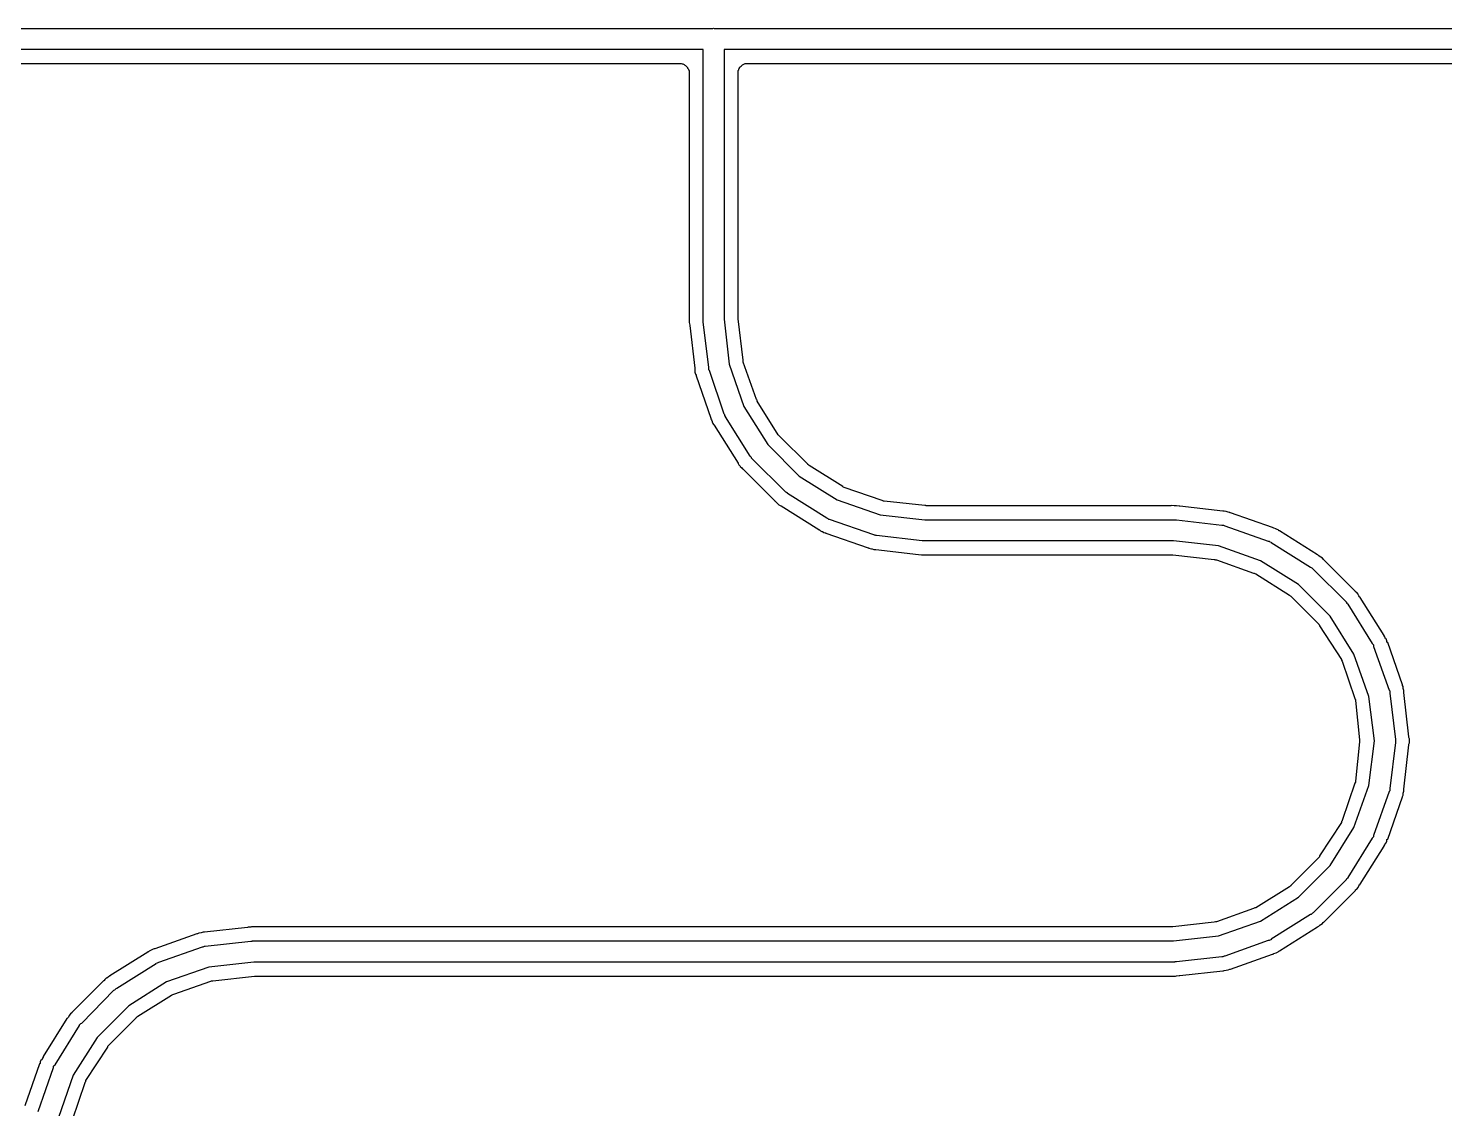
# Model space of a CAD drawing. Extents: x 140 to 150, y -60 to -50.
# Drawn here: x 146.024 to 148.041, y -56.524 to -54.985 of the extents above; entities that cross this region are included whole.
import ezdxf

# ---------------------------------------------------------------- set-up
doc = ezdxf.new("R2010")
doc.units = 0
doc.layers.add('BLACK', color=7, linetype='CONTINUOUS')

msp = doc.modelspace()

# ---------------------------------------------------------------- linework, layer by layer
at = {"layer": 'BLACK', "linetype": 'CONTINUOUS'}
for p, q in [((143.001, -54.985), (146.999, -54.985)), ((146.999, -54.985), (147, -54.9849)), ((147, -54.9849), (147.001, -54.985)), ((147.001, -54.985), (150.001, -54.985)), ((146.985, -55.015), (143.015, -55.015)), ((146.985, -55.3986), (146.985, -55.015)), ((150.001, -55.015), (147.015, -55.015)), ((147.015, -55.015), (147.015, -55.3992)), ((143.048, -55.035), (146.952, -55.035)), ((146.952, -55.035), (146.952, -55.035)), ((146.952, -55.035), (146.952, -55.035)), ((146.952, -55.035), (146.954, -55.0351)), ((146.954, -55.0351), (146.955, -55.0353)), ((146.955, -55.0353), (146.955, -55.0353)), ((146.955, -55.0353), (146.955, -55.0353)), ((146.955, -55.0353), (146.956, -55.0356)), ((146.956, -55.0356), (146.957, -55.036)), ((146.957, -55.036), (146.957, -55.036)), ((146.957, -55.036), (146.957, -55.036)), ((146.957, -55.036), (146.958, -55.0366)), ((146.958, -55.0366), (146.959, -55.0372)), ((146.959, -55.0372), (146.959, -55.0372)), ((146.959, -55.0372), (146.959, -55.0372)), ((146.959, -55.0372), (146.96, -55.038)), ((146.96, -55.038), (146.961, -55.0388)), ((146.961, -55.0388), (146.961, -55.0388)), ((146.961, -55.0388), (146.961, -55.0388)), ((146.961, -55.0388), (146.962, -55.0397)), ((146.962, -55.0397), (146.963, -55.0407)), ((146.963, -55.0407), (146.963, -55.0407)), ((146.963, -55.0407), (146.963, -55.0407)), ((146.963, -55.0407), (146.963, -55.0418)), ((146.963, -55.0418), (146.964, -55.0429)), ((146.964, -55.0429), (146.964, -55.0429)), ((146.964, -55.0429), (146.964, -55.0429)), ((146.964, -55.0429), (146.964, -55.0441)), ((146.964, -55.0441), (146.965, -55.0452)), ((146.965, -55.0452), (146.965, -55.0453)), ((146.965, -55.0453), (146.965, -55.0453)), ((146.965, -55.0453), (146.965, -55.0465)), ((146.965, -55.0465), (146.965, -55.0477)), ((146.965, -55.0477), (146.965, -55.3956)), ((147.035, -55.0451), (147.036, -55.044)), ((147.035, -55.0464), (147.035, -55.0451)), ((147.035, -55.0451), (147.035, -55.0451)), ((147.035, -55.0451), (147.035, -55.0451)), ((147.035, -55.0475), (147.035, -55.0464)), ((147.035, -55.0476), (147.035, -55.0475)), ((147.035, -55.3973), (147.035, -55.0476)), ((147.035, -55.0476), (147.035, -55.0476)), ((147.036, -55.0427), (147.037, -55.0417)), ((147.036, -55.0428), (147.036, -55.0427)), ((147.036, -55.0427), (147.036, -55.0427)), ((147.036, -55.044), (147.036, -55.0428)), ((147.037, -55.0405), (147.038, -55.0396)), ((147.037, -55.0406), (147.037, -55.0405)), ((147.037, -55.0417), (147.037, -55.0406)), ((147.037, -55.0406), (147.037, -55.0406)), ((147.038, -55.0396), (147.039, -55.0387)), ((147.039, -55.0386), (147.04, -55.0379)), ((147.039, -55.0387), (147.039, -55.0386)), ((147.039, -55.0387), (147.039, -55.0387)), ((147.04, -55.0379), (147.041, -55.0371)), ((147.041, -55.0371), (147.042, -55.0365)), ((147.041, -55.0371), (147.041, -55.0371)), ((147.041, -55.0371), (147.041, -55.0371)), ((147.042, -55.0365), (147.043, -55.036)), ((147.043, -55.0359), (147.044, -55.0356)), ((147.043, -55.036), (147.043, -55.0359)), ((147.043, -55.0359), (147.043, -55.0359)), ((147.044, -55.0356), (147.045, -55.0352)), ((147.045, -55.0352), (147.047, -55.0351)), ((147.045, -55.0352), (147.045, -55.0352)), ((147.045, -55.0352), (147.045, -55.0352)), ((147.047, -55.0351), (147.048, -55.035)), ((147.048, -55.035), (149.987, -55.035)), ((146.965, -55.3956), (146.965, -55.3958)), ((146.965, -55.3958), (146.965, -55.3963)), ((146.965, -55.3963), (146.965, -55.4001)), ((146.965, -55.4001), (146.965, -55.4002)), ((146.965, -55.4002), (146.965, -55.402)), ((146.965, -55.402), (146.965, -55.4036)), ((146.965, -55.4036), (146.965, -55.4038)), ((146.965, -55.4038), (146.965, -55.4038)), ((146.965, -55.4038), (146.966, -55.4077)), ((146.966, -55.4077), (146.966, -55.4082)), ((146.966, -55.4082), (146.973, -55.469)), ((146.985, -55.3987), (146.985, -55.3986)), ((146.985, -55.4), (146.985, -55.3987)), ((146.985, -55.4007), (146.985, -55.4)), ((146.985, -55.4008), (146.985, -55.4007)), ((146.985, -55.401), (146.985, -55.4008)), ((146.985, -55.4016), (146.985, -55.401)), ((146.985, -55.4029), (146.985, -55.4016)), ((146.985, -55.403), (146.985, -55.4029)), ((146.993, -55.4679), (146.985, -55.403)), ((147.015, -55.3992), (147.022, -55.4634)), ((147.035, -55.3979), (147.035, -55.3973)), ((147.035, -55.3986), (147.035, -55.3979)), ((147.035, -55.3987), (147.035, -55.3986)), ((147.042, -55.4575), (147.035, -55.3987)), ((146.973, -55.469), (146.973, -55.4692)), ((146.973, -55.4692), (146.973, -55.4695)), ((146.973, -55.4695), (146.973, -55.4699)), ((146.973, -55.4699), (146.973, -55.4717)), ((146.993, -55.4689), (146.993, -55.4679)), ((146.993, -55.4701), (146.993, -55.4689)), ((146.993, -55.4713), (146.993, -55.4701)), ((146.994, -55.4722), (146.993, -55.4713)), ((147.022, -55.4634), (147.043, -55.5236)), ((147.042, -55.4576), (147.042, -55.4575)), ((147.042, -55.4577), (147.042, -55.4576)), ((147.042, -55.4588), (147.042, -55.4577)), ((147.042, -55.4599), (147.042, -55.4588)), ((147.042, -55.46), (147.042, -55.4599)), ((147.042, -55.4601), (147.042, -55.46)), ((147.042, -55.4603), (147.042, -55.4601)), ((147.061, -55.5135), (147.042, -55.4603)), ((146.973, -55.4717), (146.973, -55.4744)), ((146.973, -55.4744), (146.973, -55.4746)), ((146.973, -55.4746), (146.973, -55.4746)), ((146.973, -55.4746), (146.973, -55.4747)), ((146.973, -55.4747), (146.974, -55.4774)), ((146.974, -55.4774), (146.975, -55.4791)), ((146.975, -55.4791), (146.975, -55.4792)), ((146.975, -55.4792), (146.975, -55.4796)), ((146.975, -55.4796), (146.975, -55.4799)), ((146.975, -55.4799), (146.996, -55.5401)), ((147.015, -55.5346), (146.994, -55.4722)), ((147.043, -55.5236), (147.077, -55.5776)), ((147.061, -55.5136), (147.061, -55.5135)), ((147.061, -55.5137), (147.061, -55.5136)), ((147.062, -55.5148), (147.061, -55.5137)), ((147.062, -55.5158), (147.062, -55.5148)), ((147.062, -55.5159), (147.062, -55.5158)), ((147.062, -55.5161), (147.062, -55.5159)), ((147.062, -55.5159), (147.062, -55.5159)), ((147.092, -55.5639), (147.062, -55.5161)), ((146.996, -55.5401), (146.996, -55.5403)), ((146.996, -55.5403), (146.996, -55.5407)), ((146.996, -55.5407), (146.996, -55.541)), ((146.996, -55.541), (146.997, -55.5427)), ((146.997, -55.5427), (146.998, -55.5452)), ((146.998, -55.5452), (146.998, -55.5453)), ((146.998, -55.5453), (146.998, -55.5454)), ((146.998, -55.5454), (146.998, -55.5455)), ((146.998, -55.5455), (146.999, -55.548)), ((146.999, -55.548), (147, -55.5495)), ((147, -55.5495), (147.001, -55.5496)), ((147.001, -55.5496), (147.001, -55.5499)), ((147.001, -55.5499), (147.001, -55.5502)), ((147.001, -55.5502), (147.035, -55.6043)), ((147.016, -55.5355), (147.015, -55.5346)), ((147.016, -55.5366), (147.016, -55.5355)), ((147.017, -55.5378), (147.016, -55.5366)), ((147.017, -55.5386), (147.017, -55.5378)), ((147.052, -55.5946), (147.017, -55.5386)), ((147.092, -55.564), (147.092, -55.5639)), ((147.093, -55.5649), (147.092, -55.564)), ((147.092, -55.564), (147.092, -55.564)), ((147.094, -55.5658), (147.093, -55.5649)), ((147.094, -55.5659), (147.094, -55.5658)), ((147.094, -55.566), (147.094, -55.5659)), ((147.094, -55.5661), (147.094, -55.566)), ((147.134, -55.606), (147.094, -55.5661)), ((147.077, -55.5776), (147.122, -55.6227)), ((147.035, -55.6043), (147.035, -55.6044)), ((147.035, -55.6044), (147.035, -55.6047)), ((147.035, -55.6047), (147.035, -55.605)), ((147.035, -55.605), (147.036, -55.6066)), ((147.036, -55.6066), (147.038, -55.6087)), ((147.038, -55.6087), (147.038, -55.6089)), ((147.038, -55.6089), (147.038, -55.6089)), ((147.038, -55.6089), (147.038, -55.609)), ((147.038, -55.609), (147.04, -55.6112)), ((147.04, -55.6112), (147.041, -55.6124)), ((147.041, -55.6124), (147.041, -55.6125)), ((147.041, -55.6125), (147.042, -55.6128)), ((147.042, -55.6128), (147.042, -55.613)), ((147.053, -55.5954), (147.052, -55.5946)), ((147.054, -55.5964), (147.053, -55.5954)), ((147.054, -55.5974), (147.054, -55.5964)), ((147.055, -55.598), (147.054, -55.5974)), ((147.102, -55.6448), (147.055, -55.598)), ((147.134, -55.6061), (147.134, -55.606)), ((147.135, -55.6068), (147.134, -55.6061)), ((147.134, -55.6061), (147.134, -55.6061)), ((147.136, -55.6076), (147.135, -55.6068)), ((147.136, -55.6077), (147.136, -55.6076)), ((147.136, -55.6076), (147.136, -55.6076)), ((147.136, -55.6078), (147.136, -55.6077)), ((147.184, -55.6378), (147.136, -55.6078)), ((147.042, -55.613), (147.087, -55.6581)), ((147.122, -55.6227), (147.176, -55.6567)), ((147.103, -55.6455), (147.102, -55.6448)), ((147.104, -55.6463), (147.103, -55.6455)), ((147.105, -55.6471), (147.104, -55.6463)), ((147.105, -55.6475), (147.105, -55.6471)), ((147.161, -55.6827), (147.105, -55.6475)), ((147.184, -55.6379), (147.184, -55.6378)), ((147.184, -55.6378), (147.184, -55.6378)), ((147.185, -55.6384), (147.184, -55.6379)), ((147.186, -55.6389), (147.185, -55.6384)), ((147.186, -55.639), (147.186, -55.6389)), ((147.186, -55.6389), (147.186, -55.6389)), ((147.24, -55.6577), (147.186, -55.639)), ((147.186, -55.639), (147.186, -55.639)), ((147.087, -55.6581), (147.087, -55.6583)), ((147.087, -55.6583), (147.087, -55.6585)), ((147.087, -55.6585), (147.088, -55.6588)), ((147.088, -55.6588), (147.089, -55.6601)), ((147.089, -55.6601), (147.091, -55.6618)), ((147.091, -55.6618), (147.091, -55.6619)), ((147.091, -55.6619), (147.091, -55.662)), ((147.091, -55.662), (147.091, -55.662)), ((147.091, -55.662), (147.093, -55.6638)), ((147.093, -55.6638), (147.095, -55.6646)), ((147.095, -55.6646), (147.095, -55.6647)), ((147.095, -55.6647), (147.095, -55.6649)), ((147.095, -55.6649), (147.096, -55.6651)), ((147.096, -55.6651), (147.15, -55.699)), ((147.176, -55.6567), (147.237, -55.6778)), ((147.241, -55.658), (147.24, -55.6577)), ((147.24, -55.6577), (147.24, -55.6577)), ((147.24, -55.6577), (147.24, -55.6577)), ((147.242, -55.6583), (147.241, -55.658)), ((147.243, -55.6583), (147.242, -55.6583)), ((147.242, -55.6583), (147.242, -55.6583)), ((147.242, -55.6583), (147.242, -55.6583)), ((147.301, -55.6649), (147.243, -55.6583)), ((147.302, -55.6649), (147.301, -55.6649)), ((147.302, -55.665), (147.302, -55.6649)), ((147.303, -55.665), (147.302, -55.665)), ((147.651, -55.665), (147.303, -55.665)), ((147.652, -55.6649), (147.651, -55.665)), ((147.656, -55.665), (147.652, -55.6649)), ((147.658, -55.665), (147.656, -55.665)), ((147.656, -55.665), (147.656, -55.665)), ((147.656, -55.665), (147.656, -55.665)), ((147.659, -55.6652), (147.658, -55.665)), ((147.663, -55.6656), (147.659, -55.6652)), ((147.659, -55.6652), (147.659, -55.6652)), ((147.659, -55.6652), (147.659, -55.6652)), ((147.664, -55.6657), (147.663, -55.6656)), ((147.725, -55.6726), (147.664, -55.6657)), ((147.664, -55.6657), (147.664, -55.6657)), ((147.726, -55.6726), (147.725, -55.6726)), ((147.725, -55.6726), (147.725, -55.6726)), ((147.725, -55.6726), (147.725, -55.6726)), ((147.727, -55.6727), (147.726, -55.6726)), ((147.73, -55.6734), (147.727, -55.6727)), ((147.162, -55.6833), (147.161, -55.6827)), ((147.163, -55.6838), (147.162, -55.6833)), ((147.164, -55.6844), (147.163, -55.6838)), ((147.165, -55.6846), (147.164, -55.6844)), ((147.228, -55.7065), (147.165, -55.6846)), ((147.237, -55.6778), (147.301, -55.685)), ((147.301, -55.685), (147.654, -55.685)), ((147.654, -55.685), (147.654, -55.685)), ((147.654, -55.685), (147.656, -55.685)), ((147.656, -55.685), (147.656, -55.685)), ((147.656, -55.685), (147.657, -55.685)), ((147.657, -55.685), (147.657, -55.685)), ((147.657, -55.685), (147.657, -55.6851)), ((147.657, -55.6851), (147.659, -55.6852)), ((147.659, -55.6852), (147.659, -55.6852)), ((147.659, -55.6852), (147.724, -55.6926)), ((147.724, -55.6926), (147.725, -55.6926)), ((147.725, -55.6926), (147.726, -55.6929)), ((147.726, -55.6929), (147.727, -55.6932)), ((147.727, -55.6932), (147.728, -55.6935)), ((147.728, -55.6935), (147.79, -55.7154)), ((147.733, -55.674), (147.73, -55.6734)), ((147.73, -55.6734), (147.73, -55.6734)), ((147.73, -55.6734), (147.73, -55.6734)), ((147.73, -55.6734), (147.73, -55.6734)), ((147.735, -55.6747), (147.733, -55.674)), ((147.735, -55.6748), (147.735, -55.6747)), ((147.735, -55.675), (147.735, -55.6748)), ((147.736, -55.675), (147.735, -55.675)), ((147.796, -55.6961), (147.736, -55.675)), ((147.15, -55.699), (147.15, -55.6991)), ((147.15, -55.6991), (147.15, -55.6994)), ((147.15, -55.6994), (147.151, -55.6995)), ((147.151, -55.6995), (147.152, -55.7006)), ((147.152, -55.7006), (147.154, -55.7017)), ((147.154, -55.7017), (147.155, -55.7018)), ((147.155, -55.7018), (147.155, -55.7019)), ((147.155, -55.7019), (147.155, -55.7019)), ((147.155, -55.7019), (147.157, -55.7031)), ((147.157, -55.7031), (147.159, -55.7036)), ((147.159, -55.7036), (147.159, -55.7037)), ((147.159, -55.7037), (147.16, -55.7038)), ((147.16, -55.7038), (147.16, -55.7039)), ((147.16, -55.7039), (147.22, -55.725)), ((147.229, -55.7068), (147.228, -55.7065)), ((147.23, -55.7071), (147.229, -55.7068)), ((147.231, -55.7074), (147.23, -55.7071)), ((147.232, -55.7074), (147.231, -55.7074)), ((147.297, -55.7148), (147.232, -55.7074)), ((147.796, -55.6962), (147.796, -55.6961)), ((147.797, -55.6963), (147.796, -55.6962)), ((147.797, -55.6964), (147.797, -55.6963)), ((147.798, -55.6969), (147.797, -55.6964)), ((147.801, -55.6981), (147.798, -55.6969)), ((147.801, -55.6982), (147.801, -55.6981)), ((147.801, -55.6981), (147.801, -55.6981)), ((147.804, -55.6994), (147.801, -55.6982)), ((147.801, -55.6982), (147.801, -55.6982)), ((147.805, -55.7005), (147.804, -55.6994)), ((147.805, -55.7006), (147.805, -55.7005)), ((147.806, -55.7009), (147.805, -55.7006)), ((147.806, -55.701), (147.806, -55.7009)), ((147.86, -55.7349), (147.806, -55.701)), ((147.22, -55.725), (147.22, -55.725)), ((147.22, -55.725), (147.221, -55.7252)), ((147.221, -55.7252), (147.221, -55.7253)), ((147.221, -55.7253), (147.223, -55.726)), ((147.223, -55.726), (147.225, -55.7266)), ((147.225, -55.7266), (147.225, -55.7266)), ((147.225, -55.7266), (147.226, -55.7266)), ((147.226, -55.7266), (147.226, -55.7266)), ((147.226, -55.7266), (147.228, -55.7273)), ((147.228, -55.7273), (147.23, -55.7274)), ((147.23, -55.7274), (147.23, -55.7274)), ((147.23, -55.7274), (147.231, -55.7274)), ((147.231, -55.7274), (147.231, -55.7274)), ((147.231, -55.7274), (147.292, -55.7343)), ((147.298, -55.7149), (147.297, -55.7148)), ((147.297, -55.7148), (147.297, -55.7148)), ((147.299, -55.715), (147.298, -55.7149)), ((147.3, -55.715), (147.299, -55.715)), ((147.299, -55.715), (147.299, -55.715)), ((147.299, -55.715), (147.299, -55.715)), ((147.301, -55.715), (147.3, -55.715)), ((147.655, -55.715), (147.301, -55.715)), ((147.301, -55.715), (147.301, -55.715)), ((147.719, -55.7222), (147.655, -55.715)), ((147.779, -55.7433), (147.719, -55.7222)), ((147.79, -55.7154), (147.791, -55.7156)), ((147.791, -55.7156), (147.792, -55.7162)), ((147.792, -55.7162), (147.794, -55.7167)), ((147.794, -55.7167), (147.794, -55.7173)), ((147.794, -55.7173), (147.85, -55.7525)), ((147.292, -55.7343), (147.292, -55.7343)), ((147.292, -55.7343), (147.292, -55.7344)), ((147.292, -55.7344), (147.296, -55.7348)), ((147.296, -55.7348), (147.296, -55.7348)), ((147.296, -55.7348), (147.296, -55.7348)), ((147.296, -55.7348), (147.298, -55.735)), ((147.298, -55.735), (147.3, -55.735)), ((147.3, -55.735), (147.3, -55.735)), ((147.3, -55.735), (147.3, -55.735)), ((147.3, -55.735), (147.304, -55.7351)), ((147.304, -55.7351), (147.304, -55.735)), ((147.304, -55.735), (147.653, -55.735)), ((147.653, -55.735), (147.653, -55.735)), ((147.653, -55.735), (147.654, -55.7351)), ((147.654, -55.7351), (147.654, -55.7351)), ((147.654, -55.7351), (147.713, -55.7417)), ((147.713, -55.7417), (147.713, -55.7417)), ((147.713, -55.7417), (147.713, -55.7417)), ((147.713, -55.7417), (147.714, -55.7417)), ((147.714, -55.7417), (147.715, -55.742)), ((147.715, -55.742), (147.716, -55.7423)), ((147.716, -55.7423), (147.716, -55.7423)), ((147.716, -55.7423), (147.716, -55.7423)), ((147.716, -55.7423), (147.769, -55.761)), ((147.833, -55.7773), (147.779, -55.7433)), ((147.85, -55.7525), (147.851, -55.7529)), ((147.851, -55.7529), (147.852, -55.7537)), ((147.852, -55.7537), (147.853, -55.7545)), ((147.86, -55.7351), (147.86, -55.7349)), ((147.861, -55.7353), (147.86, -55.7351)), ((147.861, -55.7354), (147.861, -55.7353)), ((147.862, -55.7362), (147.861, -55.7354)), ((147.864, -55.738), (147.862, -55.7362)), ((147.865, -55.7381), (147.864, -55.738)), ((147.864, -55.738), (147.864, -55.738)), ((147.865, -55.7382), (147.865, -55.7381)), ((147.867, -55.7399), (147.865, -55.7382)), ((147.868, -55.7412), (147.867, -55.7399)), ((147.868, -55.7415), (147.868, -55.7412)), ((147.869, -55.7418), (147.868, -55.7415)), ((147.869, -55.7419), (147.869, -55.7418)), ((147.914, -55.787), (147.869, -55.7419)), ((147.769, -55.761), (147.769, -55.761)), ((147.769, -55.761), (147.769, -55.7611)), ((147.769, -55.7611), (147.77, -55.7611)), ((147.77, -55.7611), (147.771, -55.7616)), ((147.771, -55.7616), (147.772, -55.7621)), ((147.772, -55.7621), (147.772, -55.7622)), ((147.772, -55.7622), (147.772, -55.7622)), ((147.772, -55.7622), (147.82, -55.7922)), ((147.853, -55.7545), (147.854, -55.7552)), ((147.854, -55.7552), (147.901, -55.802)), ((147.82, -55.7922), (147.82, -55.7923)), ((147.82, -55.7923), (147.82, -55.7924)), ((147.82, -55.7924), (147.82, -55.7924)), ((147.82, -55.7924), (147.821, -55.7932)), ((147.821, -55.7932), (147.822, -55.7939)), ((147.822, -55.7939), (147.822, -55.7939)), ((147.822, -55.7939), (147.822, -55.794)), ((147.822, -55.794), (147.862, -55.8339)), ((147.878, -55.8224), (147.833, -55.7773)), ((147.914, -55.7873), (147.914, -55.787)), ((147.914, -55.7875), (147.914, -55.7873)), ((147.914, -55.7876), (147.914, -55.7875)), ((147.916, -55.7888), (147.914, -55.7876)), ((147.918, -55.791), (147.916, -55.7888)), ((147.918, -55.7911), (147.918, -55.791)), ((147.918, -55.791), (147.918, -55.791)), ((147.918, -55.7913), (147.918, -55.7911)), ((147.919, -55.7934), (147.918, -55.7913)), ((147.92, -55.795), (147.919, -55.7934)), ((147.901, -55.802), (147.901, -55.8026)), ((147.901, -55.8026), (147.902, -55.8036)), ((147.902, -55.8036), (147.903, -55.8046)), ((147.903, -55.8046), (147.903, -55.8054)), ((147.903, -55.8054), (147.938, -55.8614)), ((147.921, -55.7953), (147.92, -55.795)), ((147.921, -55.7956), (147.921, -55.7953)), ((147.921, -55.7957), (147.921, -55.7956)), ((147.955, -55.8498), (147.921, -55.7957)), ((147.862, -55.8339), (147.862, -55.834)), ((147.862, -55.834), (147.862, -55.8341)), ((147.862, -55.8341), (147.862, -55.8342)), ((147.862, -55.8342), (147.863, -55.8351)), ((147.912, -55.8764), (147.878, -55.8224)), ((147.863, -55.8351), (147.863, -55.836)), ((147.863, -55.836), (147.863, -55.8361)), ((147.863, -55.8361), (147.863, -55.8361)), ((147.863, -55.8361), (147.894, -55.8839)), ((147.955, -55.8501), (147.955, -55.8498)), ((147.955, -55.8504), (147.955, -55.8501)), ((147.955, -55.8505), (147.955, -55.8504)), ((147.956, -55.852), (147.955, -55.8505)), ((147.957, -55.8545), (147.956, -55.852)), ((147.958, -55.8546), (147.957, -55.8545)), ((147.957, -55.8545), (147.957, -55.8545)), ((147.958, -55.8548), (147.958, -55.8546)), ((147.959, -55.8573), (147.958, -55.8548)), ((147.938, -55.8614), (147.939, -55.8622)), ((147.939, -55.8622), (147.94, -55.8633)), ((147.94, -55.8633), (147.94, -55.8645)), ((147.94, -55.8645), (147.94, -55.8654)), ((147.94, -55.8654), (147.962, -55.9278)), ((147.959, -55.859), (147.959, -55.8573)), ((147.959, -55.8593), (147.959, -55.859)), ((147.96, -55.8597), (147.959, -55.8593)), ((147.96, -55.8599), (147.96, -55.8597)), ((147.981, -55.9201), (147.96, -55.8599)), ((147.894, -55.8839), (147.894, -55.8841)), ((147.894, -55.8841), (147.894, -55.8841)), ((147.894, -55.8841), (147.894, -55.8842)), ((147.894, -55.8842), (147.894, -55.8852)), ((147.894, -55.8852), (147.895, -55.8863)), ((147.895, -55.8863), (147.895, -55.8864)), ((147.895, -55.8864), (147.895, -55.8865)), ((147.895, -55.8865), (147.913, -55.9397)), ((147.933, -55.9366), (147.912, -55.8764)), ((147.962, -55.9278), (147.963, -55.9287)), ((147.963, -55.9287), (147.963, -55.9299)), ((147.963, -55.9299), (147.963, -55.9311)), ((147.963, -55.9311), (147.963, -55.9321)), ((147.963, -55.9321), (147.971, -55.9978)), ((147.981, -55.9204), (147.981, -55.9201)), ((147.981, -55.9208), (147.981, -55.9204)), ((147.981, -55.9209), (147.981, -55.9208)), ((147.982, -55.9226), (147.981, -55.9209)), ((147.982, -55.9253), (147.982, -55.9226)), ((147.982, -55.9254), (147.982, -55.9253)), ((147.982, -55.9256), (147.982, -55.9254)), ((147.982, -55.9254), (147.982, -55.9254)), ((147.983, -55.9283), (147.982, -55.9256)), ((147.983, -55.9301), (147.983, -55.9283)), ((147.983, -55.9304), (147.983, -55.9301)), ((147.983, -55.9308), (147.983, -55.9304)), ((147.983, -55.931), (147.983, -55.9308)), ((147.99, -55.9944), (147.983, -55.931)), ((147.913, -55.9397), (147.913, -55.9399)), ((147.913, -55.9399), (147.913, -55.94)), ((147.913, -55.94), (147.913, -55.9401)), ((147.913, -55.9401), (147.914, -55.9412)), ((147.914, -55.9412), (147.914, -55.9423)), ((147.914, -55.9423), (147.914, -55.9424)), ((147.914, -55.9424), (147.914, -55.9425)), ((147.914, -55.9425), (147.92, -55.9986)), ((147.941, -56), (147.933, -55.9366)), ((147.99, -55.9948), (147.99, -55.9944)), ((147.99, -55.9951), (147.99, -55.9948)), ((147.99, -55.9953), (147.99, -55.9951)), ((147.991, -55.997), (147.99, -55.9953)), ((147.92, -56.0014), (147.914, -56.0575)), ((147.92, -55.9986), (147.92, -55.9988)), ((147.92, -55.9988), (147.92, -55.9988)), ((147.92, -55.9988), (147.92, -55.9989)), ((147.92, -55.9989), (147.92, -56.0001)), ((147.92, -56.0001), (147.92, -56.0012)), ((147.92, -56.0012), (147.92, -56.0013)), ((147.92, -56.0013), (147.92, -56.0014)), ((147.933, -56.0634), (147.941, -56)), ((147.971, -56.0022), (147.963, -56.0679)), ((147.971, -55.9978), (147.971, -55.9987)), ((147.971, -55.9987), (147.971, -56)), ((147.971, -56), (147.971, -56.0013)), ((147.971, -56.0013), (147.971, -56.0022)), ((147.983, -56.069), (147.99, -56.0056)), ((147.99, -56.0047), (147.991, -56.003)), ((147.99, -56.005), (147.99, -56.0047)), ((147.99, -56.0054), (147.99, -56.005)), ((147.99, -56.0056), (147.99, -56.0054)), ((147.991, -55.9998), (147.991, -55.997)), ((147.991, -55.9999), (147.991, -55.9998)), ((147.991, -56), (147.991, -55.9999)), ((147.991, -56.0002), (147.991, -56)), ((147.991, -56.003), (147.991, -56.0002)), ((147.913, -56.0603), (147.895, -56.1135)), ((147.912, -56.1236), (147.933, -56.0634)), ((147.914, -56.059), (147.913, -56.0601)), ((147.913, -56.0601), (147.913, -56.0602)), ((147.913, -56.0602), (147.913, -56.0603)), ((147.914, -56.0575), (147.914, -56.0577)), ((147.914, -56.0577), (147.914, -56.0578)), ((147.914, -56.0578), (147.914, -56.0579)), ((147.914, -56.0579), (147.914, -56.059)), ((147.962, -56.0722), (147.94, -56.1346)), ((147.963, -56.0713), (147.962, -56.0722)), ((147.963, -56.0679), (147.963, -56.0689)), ((147.963, -56.0689), (147.963, -56.0701)), ((147.963, -56.0701), (147.963, -56.0713)), ((147.982, -56.0744), (147.983, -56.0717)), ((147.982, -56.0745), (147.982, -56.0744)), ((147.982, -56.0746), (147.982, -56.0745)), ((147.982, -56.0747), (147.982, -56.0746)), ((147.982, -56.0774), (147.982, -56.0747)), ((147.983, -56.0694), (147.983, -56.069)), ((147.983, -56.0697), (147.983, -56.0694)), ((147.983, -56.0699), (147.983, -56.0697)), ((147.983, -56.0717), (147.983, -56.0699)), ((147.96, -56.1401), (147.981, -56.0799)), ((147.981, -56.079), (147.982, -56.0774)), ((147.981, -56.0794), (147.981, -56.079)), ((147.981, -56.0797), (147.981, -56.0794)), ((147.981, -56.0799), (147.981, -56.0797)), ((147.894, -56.1161), (147.863, -56.1639)), ((147.895, -56.1139), (147.894, -56.1149)), ((147.894, -56.1149), (147.894, -56.1159)), ((147.894, -56.1159), (147.894, -56.116)), ((147.894, -56.116), (147.894, -56.1161)), ((147.895, -56.1135), (147.895, -56.1137)), ((147.895, -56.1137), (147.895, -56.1138)), ((147.895, -56.1138), (147.895, -56.1139)), ((147.878, -56.1776), (147.912, -56.1236)), ((147.94, -56.1367), (147.939, -56.1378)), ((147.94, -56.1346), (147.94, -56.1355)), ((147.94, -56.1355), (147.94, -56.1367)), ((147.938, -56.1386), (147.903, -56.1946)), ((147.921, -56.2043), (147.955, -56.1502)), ((147.939, -56.1378), (147.938, -56.1386)), ((147.955, -56.1494), (147.956, -56.148)), ((147.955, -56.1498), (147.955, -56.1494)), ((147.955, -56.15), (147.955, -56.1498)), ((147.955, -56.1502), (147.955, -56.15)), ((147.956, -56.148), (147.957, -56.1455)), ((147.957, -56.1455), (147.958, -56.1454)), ((147.958, -56.1452), (147.959, -56.1427)), ((147.958, -56.1453), (147.958, -56.1452)), ((147.958, -56.1454), (147.958, -56.1453)), ((147.959, -56.1405), (147.96, -56.1401)), ((147.959, -56.1408), (147.959, -56.1405)), ((147.959, -56.141), (147.959, -56.1408)), ((147.959, -56.1427), (147.959, -56.141)), ((147.862, -56.1661), (147.822, -56.206)), ((147.833, -56.2227), (147.878, -56.1776)), ((147.863, -56.1651), (147.862, -56.166)), ((147.862, -56.166), (147.862, -56.166)), ((147.862, -56.166), (147.862, -56.1661)), ((147.863, -56.1639), (147.863, -56.164)), ((147.863, -56.164), (147.863, -56.1641)), ((147.863, -56.1641), (147.863, -56.1642)), ((147.863, -56.1642), (147.863, -56.1651)), ((147.902, -56.1964), (147.901, -56.1974)), ((147.901, -56.1974), (147.901, -56.198)), ((147.903, -56.1954), (147.902, -56.1964)), ((147.903, -56.1946), (147.903, -56.1954)), ((147.82, -56.2078), (147.772, -56.2378)), ((147.821, -56.207), (147.82, -56.2077)), ((147.82, -56.2077), (147.82, -56.2077)), ((147.82, -56.2077), (147.82, -56.2078)), ((147.822, -56.2063), (147.821, -56.207)), ((147.822, -56.206), (147.822, -56.2061)), ((147.822, -56.2061), (147.822, -56.2062)), ((147.822, -56.2062), (147.822, -56.2063)), ((147.901, -56.198), (147.854, -56.2448)), ((147.869, -56.2581), (147.914, -56.213)), ((147.914, -56.2124), (147.916, -56.2112)), ((147.914, -56.2126), (147.914, -56.2124)), ((147.914, -56.2128), (147.914, -56.2126)), ((147.914, -56.213), (147.914, -56.2128)), ((147.916, -56.2112), (147.918, -56.209)), ((147.918, -56.2087), (147.919, -56.2066)), ((147.918, -56.2088), (147.918, -56.2087)), ((147.918, -56.2089), (147.918, -56.2088)), ((147.918, -56.209), (147.918, -56.2089)), ((147.919, -56.2066), (147.92, -56.205)), ((147.92, -56.2049), (147.921, -56.2046)), ((147.92, -56.205), (147.92, -56.2049)), ((147.921, -56.2046), (147.921, -56.2043)), ((147.771, -56.238), (147.77, -56.2385)), ((147.772, -56.2379), (147.771, -56.238)), ((147.772, -56.2378), (147.772, -56.2379)), ((147.772, -56.2379), (147.772, -56.2379)), ((147.779, -56.2567), (147.833, -56.2227)), ((147.713, -56.2583), (147.654, -56.2649)), ((147.715, -56.258), (147.713, -56.2583)), ((147.713, -56.2583), (147.713, -56.2583)), ((147.713, -56.2583), (147.713, -56.2583)), ((147.716, -56.2578), (147.715, -56.258)), ((147.769, -56.239), (147.716, -56.2577)), ((147.716, -56.2577), (147.716, -56.2577)), ((147.716, -56.2577), (147.716, -56.2577)), ((147.716, -56.2577), (147.716, -56.2578)), ((147.719, -56.2778), (147.779, -56.2567)), ((147.77, -56.2385), (147.769, -56.239)), ((147.769, -56.239), (147.769, -56.239)), ((147.769, -56.239), (147.769, -56.239)), ((147.85, -56.2475), (147.794, -56.2827)), ((147.851, -56.2471), (147.85, -56.2475)), ((147.852, -56.2463), (147.851, -56.2471)), ((147.853, -56.2455), (147.852, -56.2463)), ((147.854, -56.2448), (147.853, -56.2455)), ((147.868, -56.2584), (147.869, -56.2581)), ((146.264, -56.275), (146.204, -56.2961)), ((146.265, -56.2749), (146.264, -56.275)), ((146.267, -56.274), (146.265, -56.2747)), ((146.265, -56.2747), (146.265, -56.2748)), ((146.265, -56.2748), (146.265, -56.2749)), ((146.27, -56.2734), (146.267, -56.274)), ((146.273, -56.2727), (146.27, -56.2734)), ((146.27, -56.2734), (146.27, -56.2734)), ((146.27, -56.2734), (146.27, -56.2734)), ((146.27, -56.2734), (146.27, -56.2734)), ((146.274, -56.2726), (146.273, -56.2727)), ((146.275, -56.2726), (146.274, -56.2726)), ((146.336, -56.2657), (146.275, -56.2726)), ((146.275, -56.2726), (146.275, -56.2726)), ((146.275, -56.2726), (146.275, -56.2726)), ((146.337, -56.2656), (146.336, -56.2657)), ((146.341, -56.2652), (146.337, -56.2656)), ((146.342, -56.265), (146.341, -56.2652)), ((146.341, -56.2652), (146.341, -56.2652)), ((146.341, -56.2652), (146.341, -56.2652)), ((146.344, -56.265), (146.342, -56.265)), ((146.348, -56.2649), (146.344, -56.265)), ((146.344, -56.265), (146.344, -56.265)), ((146.348, -56.265), (146.348, -56.2649)), ((146.349, -56.265), (146.348, -56.265)), ((147.653, -56.265), (146.349, -56.265)), ((147.654, -56.2649), (147.653, -56.265)), ((147.654, -56.2649), (147.654, -56.2649)), ((147.654, -56.2649), (147.654, -56.2649)), ((147.655, -56.285), (147.719, -56.2778)), ((147.806, -56.299), (147.86, -56.2651)), ((147.86, -56.2648), (147.861, -56.2646)), ((147.86, -56.265), (147.86, -56.2648)), ((147.86, -56.2651), (147.86, -56.265)), ((147.861, -56.2646), (147.862, -56.2638)), ((147.862, -56.2638), (147.864, -56.262)), ((147.864, -56.262), (147.865, -56.2619)), ((147.865, -56.2618), (147.867, -56.2601)), ((147.865, -56.2619), (147.865, -56.2618)), ((147.865, -56.2619), (147.865, -56.2619)), ((147.867, -56.2601), (147.868, -56.2588)), ((147.868, -56.2586), (147.868, -56.2584)), ((147.868, -56.2588), (147.868, -56.2586)), ((146.199, -56.2983), (146.196, -56.2994)), ((146.202, -56.2969), (146.199, -56.2981)), ((146.199, -56.2981), (146.199, -56.2982)), ((146.199, -56.2982), (146.199, -56.2982)), ((146.199, -56.2982), (146.199, -56.2983)), ((146.203, -56.2964), (146.202, -56.2969)), ((146.204, -56.2963), (146.203, -56.2964)), ((146.204, -56.2961), (146.204, -56.2962)), ((146.204, -56.2962), (146.204, -56.2963)), ((146.21, -56.3154), (146.272, -56.2935)), ((146.272, -56.2935), (146.273, -56.2932)), ((146.273, -56.2932), (146.274, -56.2929)), ((146.274, -56.2929), (146.275, -56.2926)), ((146.275, -56.2926), (146.276, -56.2926)), ((146.276, -56.2926), (146.341, -56.2852)), ((146.341, -56.2852), (146.343, -56.2851)), ((146.341, -56.2852), (146.341, -56.2852)), ((146.343, -56.2851), (146.343, -56.285)), ((146.343, -56.285), (146.343, -56.285)), ((146.343, -56.285), (146.344, -56.285)), ((146.344, -56.285), (146.344, -56.285)), ((146.344, -56.285), (146.346, -56.285)), ((146.346, -56.285), (146.346, -56.285)), ((146.346, -56.285), (147.655, -56.285)), ((147.79, -56.2846), (147.728, -56.3065)), ((147.791, -56.2844), (147.79, -56.2846)), ((147.792, -56.2838), (147.791, -56.2844)), ((147.794, -56.2833), (147.792, -56.2838)), ((147.794, -56.2827), (147.794, -56.2833)), ((146.194, -56.301), (146.14, -56.3349)), ((146.15, -56.3525), (146.206, -56.3173)), ((146.195, -56.3006), (146.194, -56.3007)), ((146.194, -56.3007), (146.194, -56.301)), ((146.196, -56.2994), (146.195, -56.3005)), ((146.195, -56.3005), (146.195, -56.3006)), ((146.206, -56.3167), (146.208, -56.3162)), ((146.206, -56.3173), (146.206, -56.3167)), ((146.208, -56.3162), (146.209, -56.3156)), ((146.209, -56.3156), (146.21, -56.3154)), ((146.345, -56.315), (146.281, -56.3222)), ((147.654, -56.315), (146.345, -56.315)), ((147.656, -56.315), (147.654, -56.315)), ((147.654, -56.315), (147.654, -56.315)), ((147.657, -56.315), (147.656, -56.315)), ((147.656, -56.315), (147.656, -56.315)), ((147.659, -56.3148), (147.657, -56.3149)), ((147.657, -56.3149), (147.657, -56.315)), ((147.657, -56.315), (147.657, -56.315)), ((147.724, -56.3074), (147.659, -56.3148)), ((147.659, -56.3148), (147.659, -56.3148)), ((147.725, -56.3074), (147.724, -56.3074)), ((147.726, -56.3071), (147.725, -56.3074)), ((147.727, -56.3068), (147.726, -56.3071)), ((147.728, -56.3065), (147.727, -56.3068)), ((147.736, -56.325), (147.796, -56.3039)), ((147.796, -56.3037), (147.797, -56.3036)), ((147.796, -56.3038), (147.796, -56.3037)), ((147.796, -56.3039), (147.796, -56.3038)), ((147.797, -56.3036), (147.798, -56.3031)), ((147.798, -56.3031), (147.801, -56.3019)), ((147.801, -56.3017), (147.804, -56.3006)), ((147.801, -56.3018), (147.801, -56.3017)), ((147.801, -56.3019), (147.801, -56.3018)), ((147.801, -56.3018), (147.801, -56.3018)), ((147.804, -56.3006), (147.805, -56.2995)), ((147.805, -56.2994), (147.806, -56.2993)), ((147.805, -56.2995), (147.805, -56.2994)), ((147.806, -56.2993), (147.806, -56.299)), ((146.135, -56.3382), (146.133, -56.3399)), ((146.136, -56.338), (146.135, -56.3381)), ((146.135, -56.3381), (146.135, -56.3381)), ((146.135, -56.3381), (146.135, -56.3382)), ((146.138, -56.3362), (146.136, -56.338)), ((146.139, -56.3354), (146.138, -56.3362)), ((146.14, -56.3352), (146.139, -56.3354)), ((146.14, -56.3349), (146.14, -56.335)), ((146.14, -56.335), (146.14, -56.3352)), ((146.281, -56.3222), (146.221, -56.3433)), ((146.287, -56.3417), (146.346, -56.3351)), ((146.346, -56.3351), (146.347, -56.335)), ((146.346, -56.3351), (146.346, -56.3351)), ((146.346, -56.3351), (146.346, -56.3351)), ((146.347, -56.335), (147.651, -56.335)), ((147.651, -56.335), (147.652, -56.335)), ((147.652, -56.335), (147.652, -56.3351)), ((147.652, -56.3351), (147.656, -56.335)), ((147.656, -56.335), (147.656, -56.335)), ((147.656, -56.335), (147.658, -56.335)), ((147.658, -56.335), (147.659, -56.3348)), ((147.659, -56.3348), (147.663, -56.3344)), ((147.659, -56.3348), (147.659, -56.3348)), ((147.659, -56.3348), (147.659, -56.3348)), ((147.663, -56.3344), (147.664, -56.3343)), ((147.664, -56.3343), (147.725, -56.3274)), ((147.725, -56.3274), (147.725, -56.3274)), ((147.725, -56.3274), (147.725, -56.3274)), ((147.725, -56.3274), (147.726, -56.3274)), ((147.726, -56.3274), (147.727, -56.3273)), ((147.727, -56.3273), (147.73, -56.3266)), ((147.73, -56.3266), (147.733, -56.326)), ((147.73, -56.3266), (147.73, -56.3266)), ((147.73, -56.3266), (147.73, -56.3266)), ((147.73, -56.3266), (147.73, -56.3266)), ((147.733, -56.326), (147.735, -56.3253)), ((147.735, -56.3251), (147.736, -56.325)), ((147.735, -56.3252), (147.735, -56.3251)), ((147.735, -56.3253), (147.735, -56.3252)), ((146.131, -56.3419), (146.086, -56.387)), ((146.1, -56.402), (146.146, -56.3552)), ((146.132, -56.3416), (146.131, -56.3419)), ((146.133, -56.3399), (146.132, -56.3412)), ((146.132, -56.3412), (146.132, -56.3414)), ((146.132, -56.3414), (146.132, -56.3416)), ((146.146, -56.3552), (146.147, -56.3545)), ((146.147, -56.3545), (146.148, -56.3537)), ((146.148, -56.3537), (146.149, -56.3529)), ((146.149, -56.3529), (146.15, -56.3525)), ((146.221, -56.3433), (146.167, -56.3773)), ((146.231, -56.361), (146.284, -56.3423)), ((146.284, -56.3422), (146.285, -56.342)), ((146.284, -56.3423), (146.284, -56.3422)), ((146.284, -56.3423), (146.284, -56.3423)), ((146.284, -56.3423), (146.284, -56.3423)), ((146.285, -56.342), (146.287, -56.3417)), ((146.287, -56.3417), (146.287, -56.3417)), ((146.287, -56.3417), (146.287, -56.3417)), ((146.167, -56.3773), (146.122, -56.4224)), ((146.18, -56.3922), (146.228, -56.3622)), ((146.228, -56.3621), (146.229, -56.362)), ((146.228, -56.3622), (146.228, -56.3621)), ((146.228, -56.3621), (146.228, -56.3621)), ((146.229, -56.362), (146.23, -56.3615)), ((146.23, -56.3615), (146.231, -56.361)), ((146.231, -56.361), (146.231, -56.361)), ((146.231, -56.361), (146.231, -56.361)), ((146.079, -56.3957), (146.045, -56.4498)), ((146.08, -56.3951), (146.079, -56.3954)), ((146.079, -56.3954), (146.079, -56.3957)), ((146.081, -56.3934), (146.08, -56.395)), ((146.08, -56.395), (146.08, -56.3951)), ((146.082, -56.3913), (146.081, -56.3934)), ((146.084, -56.3888), (146.082, -56.391)), ((146.082, -56.391), (146.082, -56.3911)), ((146.082, -56.3911), (146.082, -56.3912)), ((146.082, -56.3912), (146.082, -56.3913)), ((146.086, -56.3876), (146.084, -56.3888)), ((146.086, -56.387), (146.086, -56.3871)), ((146.086, -56.3871), (146.086, -56.3874)), ((146.086, -56.3874), (146.086, -56.3876)), ((146.138, -56.4339), (146.178, -56.394)), ((146.178, -56.3937), (146.179, -56.393)), ((146.178, -56.3938), (146.178, -56.3937)), ((146.178, -56.3939), (146.178, -56.3938)), ((146.178, -56.394), (146.178, -56.3939)), ((146.179, -56.393), (146.18, -56.3923)), ((146.18, -56.3923), (146.18, -56.3922)), ((146.18, -56.3923), (146.18, -56.3923)), ((146.062, -56.4614), (146.097, -56.4054)), ((146.097, -56.4046), (146.098, -56.4036)), ((146.097, -56.4054), (146.097, -56.4046)), ((146.098, -56.4036), (146.099, -56.4026)), ((146.099, -56.4026), (146.1, -56.402)), ((146.122, -56.4224), (146.088, -56.4764)), ((146.106, -56.4839), (146.137, -56.4361)), ((146.137, -56.4349), (146.138, -56.434)), ((146.137, -56.4358), (146.137, -56.4349)), ((146.137, -56.4359), (146.137, -56.4358)), ((146.137, -56.436), (146.137, -56.4359)), ((146.137, -56.4361), (146.137, -56.436)), ((146.138, -56.434), (146.138, -56.4339)), ((146.138, -56.434), (146.138, -56.434)), ((146.04, -56.4599), (146.019, -56.5201)), ((146.041, -56.4595), (146.04, -56.4599)), ((146.042, -56.4548), (146.041, -56.4573)), ((146.041, -56.4573), (146.041, -56.459)), ((146.041, -56.459), (146.041, -56.4592)), ((146.041, -56.4592), (146.041, -56.4595)), ((146.043, -56.4545), (146.042, -56.4547)), ((146.042, -56.4547), (146.042, -56.4547)), ((146.042, -56.4547), (146.042, -56.4548)), ((146.044, -56.452), (146.043, -56.4545)), ((146.045, -56.4505), (146.044, -56.452)), ((146.045, -56.4498), (146.045, -56.4499)), ((146.045, -56.4499), (146.045, -56.4502)), ((146.045, -56.4502), (146.045, -56.4505)), ((146.038, -56.5278), (146.06, -56.4653)), ((146.06, -56.4634), (146.061, -56.4622)), ((146.06, -56.4645), (146.06, -56.4634)), ((146.06, -56.4653), (146.06, -56.4645)), ((146.061, -56.4622), (146.062, -56.4614)), ((146.088, -56.4764), (146.067, -56.5366)), ((146.087, -56.5397), (146.105, -56.4865)), ((146.105, -56.4861), (146.106, -56.4851)), ((146.105, -56.4862), (146.105, -56.4861)), ((146.105, -56.4863), (146.105, -56.4862)), ((146.105, -56.4865), (146.105, -56.4863)), ((146.106, -56.484), (146.106, -56.4839)), ((146.106, -56.4841), (146.106, -56.484)), ((146.106, -56.4851), (146.106, -56.4841))]:
    msp.add_line(p, q, dxfattribs=at)

doc.saveas('drawing.dxf')
